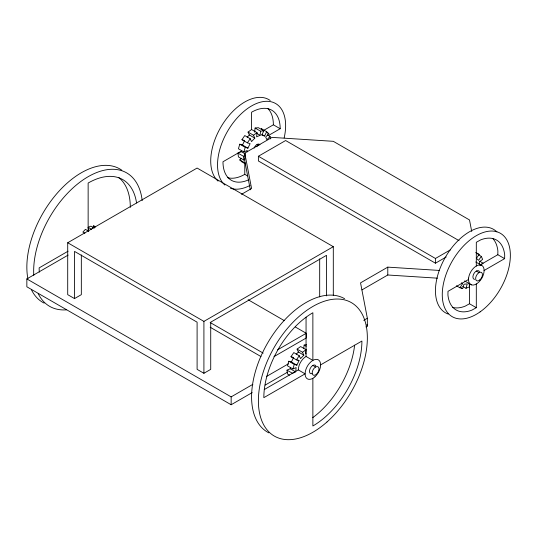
<?xml version="1.0" encoding="UTF-8"?>
<svg xmlns="http://www.w3.org/2000/svg" width="537" height="537" viewBox="0 0 537 537"><rect width="100%" height="100%" fill="white"/><g stroke="black" fill="none" stroke-linecap="round" stroke-linejoin="round"><path stroke-width="0.81" d="M479.682 265.184L497.819 254.713L497.88 251.027A40.382 23.319 -60 0 0 493.033 238.797M484.059 270.52L504.626 258.646L504.693 254.954A40.382 23.319 -60 0 0 480.602 239.918L476.312 242.294L476.312 266.05M244.919 158.952L243.872 160.06L238.421 156.911L237.958 153.112L241.335 151.676L241.395 151.132L222.976 161.765A40.45 23.353 -60 0 0 248.597 179.821M247.094 151.931L247.248 150.481L243.872 151.917L238.421 148.776L239.784 144.191L242.489 145.03L247.933 148.172L250.101 143.668L247.396 142.835L241.952 139.687L244.771 135.559L250.215 138.707L251.524 141.587L254.807 138.116L253.504 135.237L248.054 132.095L251.578 129.524L251.578 112.22A40.45 23.353 -60 0 1 280.18 128.732L268.05 135.74M254.659 132.176L255.102 128.021L258.391 127.699L263.835 130.84L261.767 135.156L264.587 136.029L266.661 131.713L261.21 128.565L262.291 129.571M251.578 129.524L257.028 132.666L256.585 136.821L260.109 135.324L260.552 131.169L255.102 128.021M289.497 375.121L287.456 373.947L286.993 370.141L290.235 368.765L290.389 367.315M303.781 348.379L304.137 345.049L306.6 344.808M290.235 368.765L295.679 371.906L296.142 367.57L292.907 368.946L287.456 365.804L288.819 361.226L294.263 364.368L296.86 365.173L299.022 360.663L296.431 359.864L290.98 356.716L293.799 352.587L299.25 355.736L300.552 358.615L303.835 355.152L298.391 352.003L297.089 349.124L300.613 346.553L306.056 349.694L305.613 353.849L306.056 353.661M92.78 228.171L93.458 225.902L95.66 226.58M243.872 151.917L245.234 147.339L239.784 144.191M292.907 368.946L294.263 364.368M456.463 285.778L459.867 287.745L462.693 288.617L463.995 284.227L467.277 283.905L465.975 288.288L462.572 286.322M242.489 145.03L244.65 140.519M288.819 361.226L291.41 362.025L293.571 357.521L290.98 356.716M247.396 142.835L250.215 138.707M296.431 359.864L299.25 355.736M475.728 252.417L479.132 254.384L476.426 258.337L478.595 260.344L481.293 256.391L478.568 254.82M459.867 287.745L462.572 283.791L461.491 282.784M247.168 137.284L249.356 134.975L248.054 132.095M245.355 163.892L241.952 161.932L239.784 159.919L241.355 158.261M266.661 131.713L268.822 133.72L265.674 137.042L266.916 139.774L270.057 136.452L267.332 134.881M296.202 354.313L298.391 352.003M253.504 135.237L257.028 132.666M297.089 349.124L302.532 352.265L306.056 349.694M480.42 265.171L483.119 263.197L479.716 261.237M81.329 254.921L81.329 294.652L74.522 298.585L67.709 294.652L67.709 242.751L197.099 168.054L333.302 246.684L333.302 295.236M264.023 130.202L273.373 124.806L280.18 128.732M68.098 251.182L39.154 267.889A69.273 39.993 -60 0 0 39.302 272.145M252.162 392.614L231.152 404.744L26.85 286.792L26.85 278.925L68.145 255.088M250.316 189.776L244.771 160.972L244.771 153.112L272.011 137.385L333.302 141.318L469.499 219.948L471.714 231.474M446.2 256.995L435.447 263.197L258.391 160.972L258.391 156.254L285.63 140.533L459.061 240.657M241.543 194.293L251.578 188.494L244.771 153.112M67.709 242.751L203.912 321.388L333.302 246.684M74.522 298.585L74.522 251.403L197.099 322.173L197.099 369.355L203.912 373.289L210.719 369.355L210.719 322.173L326.489 255.337L326.489 295.894M439.132 270.426L387.781 267.131L360.542 282.858L367.348 318.246L367.348 326.107L365.898 326.946M361.972 289.893L387.781 274.998L437.474 278.179M258.391 156.254L435.447 258.478L450.503 249.792M277.569 349.835L306.231 333.282L306.231 338.001L273.984 356.622M26.85 278.925L231.152 396.877L252.887 384.331M266.647 376.383L288.382 363.838M363.73 320.334L367.348 318.246M265.197 385.083L287.657 372.114M264.258 389.56L298.297 369.906A10.982 6.337 -60 0 1 306.056 356.461L306.056 317.152M320.636 364.871L361.904 341.049A69.34 40.033 -60 0 1 312.87 425.975L312.87 378.323M468.566 279.468L447.992 291.343L447.932 295.035A40.382 23.319 -60 0 0 472.023 310.071L476.312 307.694L476.312 283.939M476.312 307.694L469.499 303.761L465.21 306.137A40.382 23.319 -60 0 1 452.402 307.345M237.958 153.112L243.409 156.26L245.436 155.394M465.975 288.288L469.499 286.792L469.056 283.147M295.035 372.188L292.437 373.289L286.993 370.141M260.552 131.169L263.835 130.84M241.952 139.687L243.301 140.103M245.234 147.339L247.933 148.172M476.312 253.511L479.132 254.384M497.819 254.713L504.626 258.646M267.46 132.934L268.822 133.72M261.861 134.458L264.587 136.029M256.706 133.357L260.109 135.324M475.742 261.989L481.186 265.13M249.356 134.975L254.807 138.116M257.028 144.46L258.391 145.245M476.312 271.064L479.031 272.635M241.335 151.676L245.422 154.032M464.619 280.925L471.432 284.858M239.784 159.919L245.234 163.067M460.645 287.436L462.693 288.617M227.359 177.572A40.45 23.353 -60 0 0 244.771 174.344L247.497 175.914M248.121 299.733L284.442 320.703M295.337 326.993L306.231 333.282M304.137 345.049L306.177 346.231M93.458 225.902L95.499 227.084M94.297 228.124L90.894 226.158L88.142 227.326L91.559 229.306M306.056 356.461L312.87 360.394L312.87 312.735A69.34 40.033 -60 0 0 263.835 397.662L305.103 373.839L298.297 369.906M88.806 231.313L85.43 229.359L82.866 232.071L84.893 233.239M312.87 365.422L315.595 366.999M297.659 359.877L299.022 360.663M291.41 362.025L296.86 365.173M210.148 322.495L263.177 353.111M210.148 327.214L260.995 356.568M481.293 256.391L482.656 259.398L479.279 261.861L479.581 264.352M302.532 352.265L303.835 355.152M367.033 324.462L367.348 326.107M270.057 136.452L270.413 138.902M243.409 156.26L243.872 160.06M88.182 227.352L88.632 230.997M469.499 283.617L469.499 303.761M435.447 258.478L435.447 263.197M387.781 267.131L387.781 274.998M319.683 258.854L319.683 296.927M244.771 162.711L244.771 174.344M231.152 396.877L231.152 404.744M203.912 321.388L203.912 373.289M88.142 230.635L88.142 183.043A69.273 39.993 -60 0 1 136.546 202.979M256.686 146.755A4.813 2.779 -60 0 1 259.27 144.876M254.082 148.131A4.813 2.779 -60 0 1 259.975 144.728M268.896 432.876A77.046 44.484 -60 0 1 266.876 344.345A77.046 44.484 -60 0 1 344.586 298.7M354.628 345.163A69.34 40.033 -60 0 1 312.796 417.618M448.241 314.051A48.155 27.803 -60 0 1 445.905 256.337A48.155 27.803 -60 0 1 496.92 231.924M311.99 373.665A4.813 2.779 -60 0 1 310.171 368.523A4.813 2.779 -60 0 1 315.816 365.69M27.864 278.622A77.046 44.484 -60 0 1 56.982 193.454A77.046 44.484 -60 0 1 121.805 170.202M44.162 303.13A77.046 44.484 -60 0 1 31.347 289.564M33.791 275.3A77.046 44.484 -60 0 1 82.899 180.016A77.046 44.484 -60 0 1 142.204 200.616M66.467 309.836A77.046 44.484 -60 0 1 38.154 293.491M218.062 181.123A48.155 27.803 -60 0 1 222.875 123.839A48.155 27.803 -60 0 1 270.198 100.486M268.023 108.662A40.45 23.353 -60 0 1 273.373 124.806M224.875 185.057A48.155 27.803 -60 0 1 245.275 110.253A48.155 27.803 -60 0 1 284.147 137.935M250.101 185.379A48.155 27.803 -60 0 1 230.46 188.279M474.607 279.381A4.813 2.779 -60 0 1 474.238 273.071A4.813 2.779 -60 0 1 479.601 272.078M118.637 177.478A69.273 39.993 -60 0 1 130.316 207.396M468.586 278.099L468.546 280.475A11.049 6.377 -60 0 0 475.138 284.59L477.178 283.462A11.049 6.377 -60 0 0 484.032 271.89L484.072 269.514A11.049 6.377 -60 0 0 477.48 265.399L475.446 266.533A11.049 6.377 -60 0 0 468.586 278.099M326.973 421.981A77.046 44.484 -60 0 0 351.393 302.633A77.046 44.484 -60 0 0 260.244 383.458A77.046 44.484 -60 0 0 326.973 421.981M314.877 376.853A10.982 6.337 -60 0 0 318.36 359.85A10.982 6.337 -60 0 0 305.372 371.362A10.982 6.337 -60 0 0 314.877 376.853M480.085 311.89A48.155 27.803 -60 0 0 503.733 235.85A48.155 27.803 -60 0 0 445.119 277.24A48.155 27.803 -60 0 0 480.085 311.89M479.917 279.858A4.813 2.779 -60 0 0 481.441 272.4A4.813 2.779 -60 0 0 475.742 277.448A4.813 2.779 -60 0 0 479.917 279.858M316.474 374.215A4.813 2.779 -60 0 0 318.005 366.758A4.813 2.779 -60 0 0 312.306 371.812A4.813 2.779 -60 0 0 316.474 374.215"/></g></svg>
